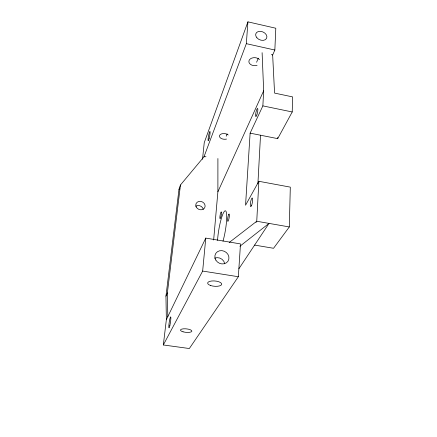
<?xml version="1.0" encoding="UTF-8"?>
<svg xmlns="http://www.w3.org/2000/svg" width="437" height="437" viewBox="0 0 437 437"><rect width="100%" height="100%" fill="white"/><g stroke="black" fill="none" stroke-linecap="round" stroke-linejoin="round"><path stroke-width="0.66" d="M213.644 240.011L217.894 191.772L217.905 158.516M254.613 245.091L273.557 248.276L289.299 226.94L290.31 187.134L258.862 181.295L245.55 205.232L250.117 133.154L262.861 105.885L263.664 90.792L262.102 52.675M250.117 133.154L277.714 138.638L292.222 111.959L292.604 96.899L274.567 93.092L272.655 55.024L274.846 50.026L275.807 28.236L247.921 21.85L204.243 142.675L202.511 159.297M277.714 138.638L277.763 137.322M258.862 181.295L256.748 221.253L256.027 222.406M257.923 183.442L260.518 135.219M238.345 276.73L240.497 243.917L205.778 238.094L166.36 319.655L163.334 344.968L189.336 348.529L238.345 276.73L202.653 271.071L163.334 344.968M166.36 319.655L165.956 296.171L178.99 189.325L180.448 184.998L203.997 156.768L246.337 43.667L247.921 21.85M202.653 271.071L205.778 238.094M167.808 316.656L167.376 292.91L180.448 184.998M226.219 136.213L227.147 133.946M256.606 62.251L258.278 58.187M165.956 296.171L167.376 292.91M217.894 191.772L263.664 90.792M238.908 268.739L269.023 223.394L239.88 246.266M178.99 189.325L179.858 188.287M229.272 242.469L256.748 221.253L289.299 226.94M203.997 156.768L205.985 156.73M262.861 105.885L292.222 111.959M246.337 43.667L274.846 50.026M271.47 54.385L272.655 55.024M217.566 240.361A19.545 3.294 -80.3 0 1 222.411 215.261A19.545 3.294 -80.3 0 1 226.71 215.894A19.545 3.294 -80.3 0 1 222.996 241.158M195.771 206.188A4.72 4.097 22.9 0 1 203.281 209.378M214.589 258.191A7.068 6.358 30.4 0 1 224.705 263.555M226.519 139.07A4.84 2.851 5 0 1 220.095 137.611A4.84 2.851 5 0 1 221.657 133.859A4.84 2.851 5 0 1 228.212 134.989M257.076 65.364A5.757 4.02 2.4 0 1 249.527 63.436A5.757 4.02 2.4 0 1 251.728 58.132A5.757 4.02 2.4 0 1 259.463 59.607M221.488 212.497L221.483 212.661A3.452 0.563 -80.1 0 1 220.843 217.113A3.452 0.563 -80.1 0 1 219.909 218.336L219.882 218.118A3.452 0.563 -80.1 0 1 220.51 213.42A3.452 0.563 -80.1 0 1 221.472 212.398L221.488 212.497M228.677 214.491L228.617 214.654A3.725 0.655 -80.1 0 0 227.611 219.341A3.725 0.655 -80.1 0 0 228.114 221.144L228.223 220.958A3.725 0.655 -80.1 0 0 229.354 216.009A3.725 0.655 -80.1 0 0 228.731 214.409L228.677 214.491M196.191 206.952A4.78 4.13 22.9 0 0 204.281 208.351A4.78 4.13 22.9 0 0 200.845 201.413A4.78 4.13 22.9 0 0 196.191 206.952M251.575 205.445A4.414 0.912 -79.7 0 0 252.46 198.136A4.414 0.912 -79.7 0 0 250.396 203.342A4.414 0.912 -79.7 0 0 251.575 205.445M256.83 115.013A4.141 0.765 -78.2 0 0 257.639 108.496A4.141 0.765 -78.2 0 0 255.689 114.041A4.141 0.765 -78.2 0 0 256.83 115.013M183.054 331.814A5.747 1.759 5.5 0 0 191.887 331.197A5.747 1.759 5.5 0 0 183.578 328.804A5.747 1.759 5.5 0 0 183.054 331.814M210.585 285.508A7.068 2.666 4.8 0 0 221.69 284.394A7.068 2.666 4.8 0 0 211.754 280.986A7.068 2.666 4.8 0 0 210.585 285.508M215.78 260.01A7.249 6.473 30.2 0 0 228.005 261.189A7.249 6.473 30.2 0 0 221.93 250.636A7.249 6.473 30.2 0 0 215.78 260.01M169.862 325.516A5.583 0.606 -81.3 0 0 170.714 316.88A5.583 0.606 -81.3 0 0 168.922 324.746A5.583 0.606 -81.3 0 0 169.862 325.516M209.11 138.627A4.72 0.568 -79.3 0 0 209.978 131.499A4.72 0.568 -79.3 0 0 208.176 138.267A4.72 0.568 -79.3 0 0 209.11 138.627M256.89 37.79A5.878 4.239 23.6 0 0 266.548 38.445A5.878 4.239 23.6 0 0 260.403 31.327A5.878 4.239 23.6 0 0 256.89 37.79"/></g></svg>
